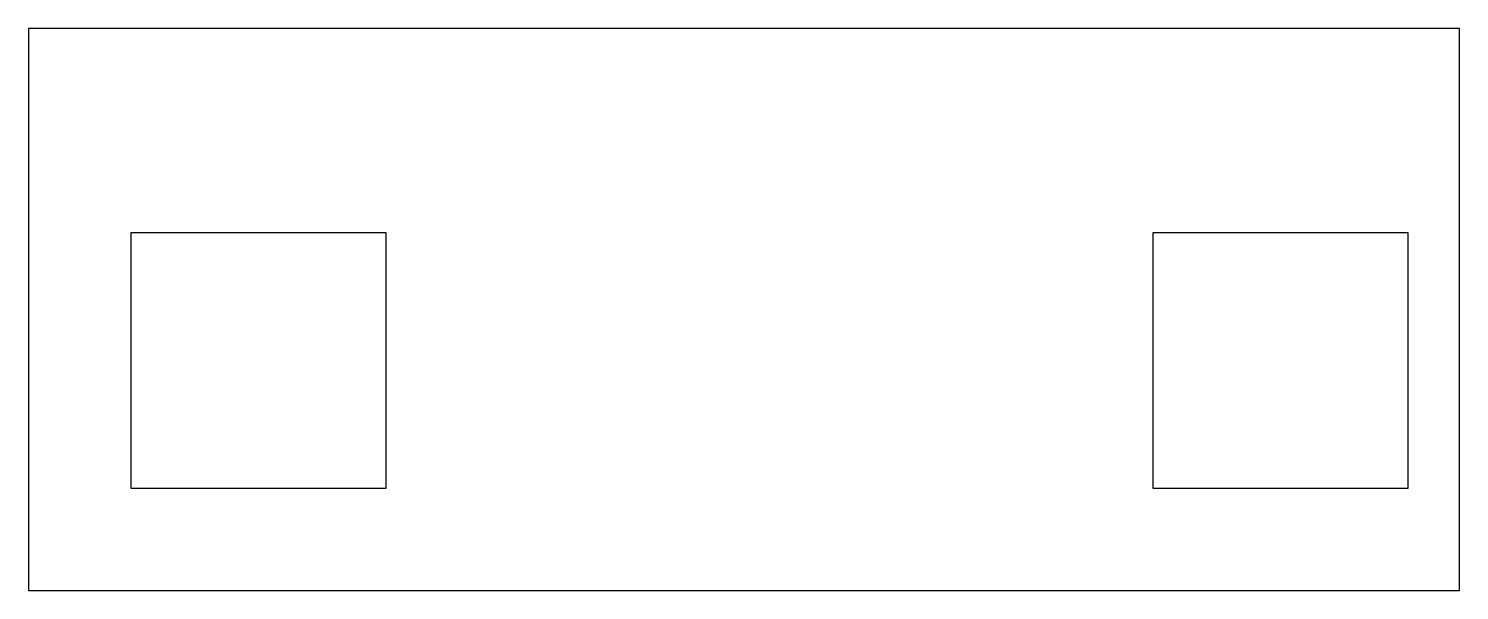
# Model space of a CAD drawing. Header units: millimetres. Extents: x 800 to 3600, y 800 to 1900.
import ezdxf

# ---------------------------------------------------------------- set-up
doc = ezdxf.new("R2010")
doc.units = ezdxf.units.MM
doc.layers.get('0').update_dxf_attribs({"linetype": 'CONTINUOUS'})
doc.layers.add('家具', color=7, linetype='CONTINUOUS')

# ---------------------------------------------------------------- blocks, each defined once
blk = doc.blocks.new('CHAIR')
blk.add_lwpolyline([(0, 0), (500, 0), (500, 500), (0, 500)], close=True)
blk = doc.blocks.new('LAYOUT_GRP')
blk.add_lwpolyline([(-200, -200), (2600, -200), (2600, 900), (-200, 900)], close=True)
for p in [(0, 0), (2000, 0)]:
    blk.add_blockref('CHAIR', p)

msp = doc.modelspace()

# ---------------------------------------------------------------- block references
at = {"layer": '家具'}
msp.add_blockref('LAYOUT_GRP', (1000, 1000), dxfattribs=at)

doc.saveas('drawing.dxf')
